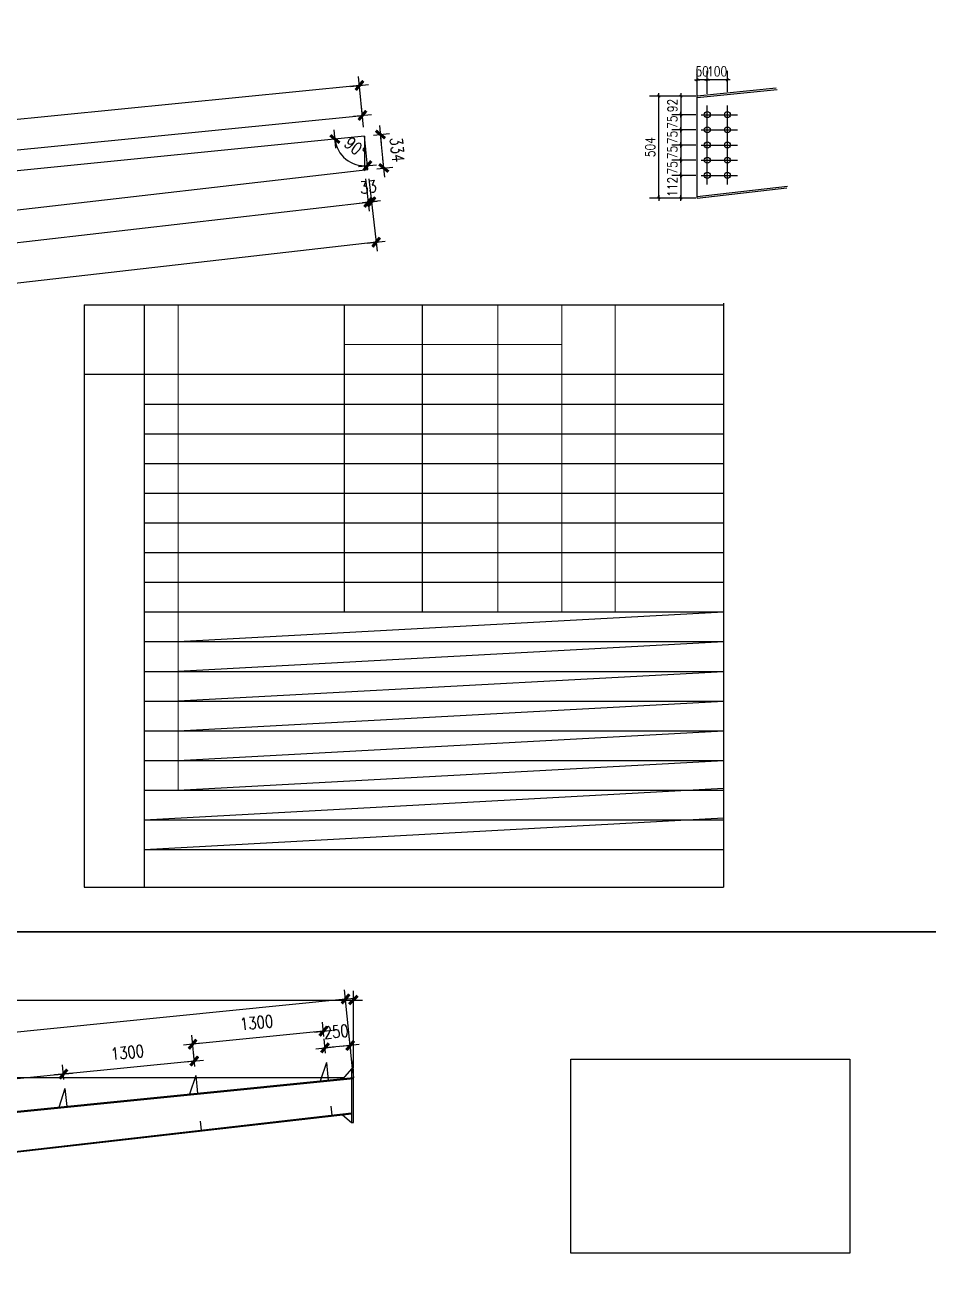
# Model space of a CAD drawing. Header units: millimetres. Extents: x 2287919 to 2522484, y -1845182 to -1736911.
# Drawn here: x 2477191 to 2486123, y -1828906 to -1816546 of the extents above; entities that cross this region are included whole.
import ezdxf

# ---------------------------------------------------------------- set-up
doc = ezdxf.new("R2010")
doc.units = ezdxf.units.MM
doc.header["$LTSCALE"] = 1000
doc.header["$PDMODE"] = 34
doc.layers.add('钢架', color=7, linetype='Continuous', lineweight=25)
doc.styles.add('DIM_FONT', font='simplex.shx', dxfattribs={"width": 0.8, "bigfont": 'hztxt.shx'})
doc.dimstyles.new('WGH(1)', dxfattribs={"dimscale": 1.2, "dimtxt": 100, "dimasz": 0.5, "dimexe": 75, "dimexo": 75, "dimgap": 75, "dimtad": 1, "dimdec": 0, "dimzin": 0, "dimdsep": 46, "dimtxsty": 'DIM_FONT', "dimblk1": '_DIMX', "dimblk2": '_DIMX', "dimsah": 1, "dimcen": 0.09, "dimclrd": 3, "dimclre": 3, "dimclrt": 7, "dimadec": 0, "dimazin": 0, "dimtfac": 1, "dimtdec": 0, "dimtix": 1, "dimtmove": 2, "dimatfit": 3, "dimldrblk": '_DIMX', "dimfxl": 1, "dimtolj": 1, "dimtzin": 0, "dimarcsym": 0})

# ---------------------------------------------------------------- blocks, each defined once
blk = doc.blocks.new('_DIMX')
blk.add_line((-150, 0), (150, 0))
at = {"const_width": 50}
blk.add_lwpolyline([(-70, -70), (70, 70)], dxfattribs=at)
blk = doc.blocks.new('*D1170')
at = {"color": 3, "lineweight": -2}
for p, q in [((2480639, -1817635), (2480797, -1817620)), ((2480707, -1817628), (2480707, -1817627)), ((2480740, -1817960), (2480707, -1817629)), ((2480672, -1817967), (2480830, -1817951)), ((2480740, -1817961), (2480740, -1817962))]:
    blk.add_line(p, q, dxfattribs=at)
at = {"layer": 'Defpoints', "color": 0}
for p in [(2480550, -1817644), (2480707, -1817629), (2480583, -1817976)]:
    blk.add_point(p, dxfattribs=at)
at = {"color": 3, "lineweight": -2, "xscale": 0.6, "yscale": 0.6, "zscale": 0.6}
for p, rotation in [((2480707, -1817629), 275.7037500527845), ((2480740, -1817960), 95.70375005278446)]:
    blk.add_blockref('_DIMX', p, dxfattribs=dict(at, rotation=rotation))
at = {"color": 7, "insert": (2480873, -1817780), "char_height": 120, "attachment_point": 5, "rotation": 275.7038, "style": 'DIM_FONT'}
blk.add_mtext('\\A1;334', dxfattribs=at)
blk = doc.blocks.new('*D1172')
at = {"color": 3, "lineweight": -2}
for p, q in [((2480541, -1817555), (2480520, -1817350)), ((2470108, -1818480), (2480529, -1817440)), ((2470119, -1818596), (2470099, -1818391))]:
    blk.add_line(p, q, dxfattribs=at)
at = {"layer": 'Defpoints', "color": 0}
for p in [(2480529, -1817440), (2480550, -1817644), (2470128, -1818685)]:
    blk.add_point(p, dxfattribs=at)
at = {"color": 3, "lineweight": -2, "xscale": 0.6, "yscale": 0.6, "zscale": 0.6}
for p, rotation in [((2480529, -1817440), 5.703750053135537), ((2470108, -1818480), 185.7037500531356)]:
    blk.add_blockref('_DIMX', p, dxfattribs=dict(at, rotation=rotation))
at = {"color": 7, "insert": (2475304, -1817811), "char_height": 120, "attachment_point": 5, "rotation": 5.7038, "style": 'DIM_FONT'}
blk.add_mtext('\\A1;上翼板 10473', dxfattribs=at)
blk = doc.blocks.new('*D1173')
at = {"color": 3, "lineweight": -2}
for p, q in [((2480541, -1817555), (2480491, -1817054)), ((2480499, -1817144), (2470031, -1818190)), ((2470071, -1818600), (2470021, -1818100))]:
    blk.add_line(p, q, dxfattribs=at)
at = {"layer": 'Defpoints', "color": 0}
for p in [(2480550, -1817644), (2470030, -1818190), (2470080, -1818690)]:
    blk.add_point(p, dxfattribs=at)
at = {"color": 3, "lineweight": -2, "xscale": 0.6, "yscale": 0.6, "zscale": 0.6}
for p, rotation in [((2480500, -1817144), 5.703750052841388), ((2470030, -1818190), 185.7037500528413)]:
    blk.add_blockref('_DIMX', p, dxfattribs=dict(at, rotation=rotation))
at = {"color": 7, "insert": (2475250, -1817517), "char_height": 120, "attachment_point": 5, "rotation": 5.7038, "style": 'DIM_FONT'}
blk.add_mtext('\\A1;腹板 10522', dxfattribs=at)
blk = doc.blocks.new('*D1174')
at = {"color": 3, "lineweight": -2}
for p, q in [((2480560, -1818069), (2480596, -1818388)), ((2470165, -1819492), (2480586, -1818299)), ((2470138, -1819262), (2470175, -1819581))]:
    blk.add_line(p, q, dxfattribs=at)
at = {"layer": 'Defpoints', "color": 0}
for p in [(2480550, -1817980), (2480586, -1818299), (2470128, -1819173)]:
    blk.add_point(p, dxfattribs=at)
at = {"color": 3, "lineweight": -2, "xscale": 0.6, "yscale": 0.6, "zscale": 0.6}
for p, rotation in [((2480586, -1818299), 6.531281720880648), ((2470165, -1819492), 186.5312817208806)]:
    blk.add_blockref('_DIMX', p, dxfattribs=dict(at, rotation=rotation))
at = {"color": 7, "insert": (2475358, -1818746), "char_height": 120, "attachment_point": 5, "rotation": 6.5313, "style": 'DIM_FONT'}
blk.add_mtext('\\A1;下翼板 10490', dxfattribs=at)
blk = doc.blocks.new('*D1175')
at = {"color": 3, "lineweight": -2}
for p, q in [((2480560, -1818069), (2480596, -1818388)), ((2480593, -1818066), (2480630, -1818384)), ((2480586, -1818299), (2480619, -1818295)), ((2480620, -1818295), (2480621, -1818295)), ((2480586, -1818299), (2480585, -1818299))]:
    blk.add_line(p, q, dxfattribs=at)
at = {"layer": 'Defpoints', "color": 0}
for p in [(2480550, -1817980), (2480583, -1817976), (2480619, -1818295)]:
    blk.add_point(p, dxfattribs=at)
at = {"color": 3, "lineweight": -2, "xscale": 0.6, "yscale": 0.6, "zscale": 0.6}
for p, rotation in [((2480586, -1818299), 6.531281720886319), ((2480619, -1818295), 186.5312817208863)]:
    blk.add_blockref('_DIMX', p, dxfattribs=dict(at, rotation=rotation))
at = {"color": 7, "insert": (2480586, -1818148), "char_height": 120, "attachment_point": 5, "rotation": 6.5313, "style": 'DIM_FONT'}
blk.add_mtext('\\A1;33', dxfattribs=at)
blk = doc.blocks.new('*D1176')
at = {"color": 3, "lineweight": -2}
for p, q in [((2480593, -1818066), (2480675, -1818783)), ((2480664, -1818694), (2470211, -1819891)), ((2470138, -1819262), (2470221, -1819980))]:
    blk.add_line(p, q, dxfattribs=at)
at = {"layer": 'Defpoints', "color": 0}
for p in [(2480583, -1817976), (2470128, -1819173), (2470210, -1819891)]:
    blk.add_point(p, dxfattribs=at)
at = {"color": 3, "lineweight": -2, "xscale": 0.6, "yscale": 0.6, "zscale": 0.6}
for p, rotation in [((2480665, -1818694), 6.531281720879526), ((2470210, -1819891), 186.5312817208795)]:
    blk.add_blockref('_DIMX', p, dxfattribs=dict(at, rotation=rotation))
at = {"color": 7, "insert": (2475421, -1819143), "char_height": 120, "attachment_point": 5, "rotation": 6.5313, "style": 'DIM_FONT'}
blk.add_mtext('\\A1;10523', dxfattribs=at)
blk = doc.blocks.new('*D1177')
at = {"color": 3, "lineweight": -2}
blk.add_arc((2470080, -1818690), 427, 275.7843, 5.6232, dxfattribs=at)
at = {"layer": 'Defpoints', "color": 0}
for p in [(2480550, -1817644), (2470080, -1818690), (2470080, -1818690), (2470329, -1819037), (2470128, -1819173)]:
    blk.add_point(p, dxfattribs=at)
at = {"color": 3, "lineweight": -2, "xscale": 0.6, "yscale": 0.6, "zscale": 0.6}
for p, rotation in [((2470505, -1818648), 95.6634721577545), ((2470122, -1819115), 185.7440279479032)]:
    blk.add_blockref('_DIMX', p, dxfattribs=dict(at, rotation=rotation))
at = {"color": 7, "insert": (2470294, -1818865), "char_height": 120, "attachment_point": 5, "rotation": 50.7038, "style": 'DIM_FONT'}
blk.add_mtext('\\A1;90°', dxfattribs=at)
blk = doc.blocks.new('*D1178')
at = {"color": 3, "lineweight": -2}
blk.add_arc((2480550, -1817644), 294, 185.8205, 275.587, dxfattribs=at)
at = {"layer": 'Defpoints', "color": 0}
for p in [(2480550, -1817644), (2480550, -1817644), (2480311, -1817816), (2480583, -1817976), (2470080, -1818690)]:
    blk.add_point(p, dxfattribs=at)
at = {"color": 3, "lineweight": -2, "xscale": 0.6, "yscale": 0.6, "zscale": 0.6}
for p, rotation in [((2480257, -1817674), 95.76214294693328), ((2480579, -1817937), 5.645357158663734)]:
    blk.add_blockref('_DIMX', p, dxfattribs=dict(at, rotation=rotation))
at = {"color": 7, "insert": (2480458, -1817756), "char_height": 120, "attachment_point": 5, "rotation": 320.7038, "style": 'DIM_FONT'}
blk.add_mtext('\\A1;90°', dxfattribs=at)
blk = doc.blocks.new('*D1588')
at = {"color": 3, "lineweight": -2}
for p, q in [((2480164, -1826713), (2480150, -1826571)), ((2480413, -1826689), (2480399, -1826546)), ((2480159, -1826660), (2480158, -1826661)), ((2480408, -1826636), (2480159, -1826660)), ((2480408, -1826636), (2480409, -1826635))]:
    blk.add_line(p, q, dxfattribs=at)
at = {"layer": 'Defpoints', "color": 0}
for p in [(2480159, -1826660), (2480173, -1826803), (2480422, -1826778)]:
    blk.add_point(p, dxfattribs=at)
at = {"color": 3, "lineweight": -2, "xscale": 0.6, "yscale": 0.6, "zscale": 0.6}
for p, rotation in [((2480408, -1826636), 185.7037500527391), ((2480159, -1826660), 5.703750052739113)]:
    blk.add_blockref('_DIMX', p, dxfattribs=dict(at, rotation=rotation))
at = {"color": 7, "insert": (2480269, -1826499), "char_height": 120, "attachment_point": 5, "rotation": 5.7038, "style": 'DIM_FONT'}
blk.add_mtext('\\A1;250', dxfattribs=at)
blk = doc.blocks.new('*D1589')
at = {"color": 3, "lineweight": -2}
for p, q in [((2480148, -1826548), (2480134, -1826405)), ((2478871, -1826843), (2478840, -1826534)), ((2480142, -1826495), (2478850, -1826624))]:
    blk.add_line(p, q, dxfattribs=at)
at = {"layer": 'Defpoints', "color": 0}
for p in [(2478849, -1826624), (2480157, -1826637), (2478880, -1826932)]:
    blk.add_point(p, dxfattribs=at)
at = {"color": 3, "lineweight": -2, "xscale": 0.6, "yscale": 0.6, "zscale": 0.6}
for p, rotation in [((2480143, -1826495), 5.703750052716288), ((2478849, -1826624), 185.7037500527163)]:
    blk.add_blockref('_DIMX', p, dxfattribs=dict(at, rotation=rotation))
at = {"color": 7, "insert": (2479481, -1826410), "char_height": 120, "attachment_point": 5, "rotation": 5.7038, "style": 'DIM_FONT'}
blk.add_mtext('\\A1;1300', dxfattribs=at)
blk = doc.blocks.new('*D1590')
at = {"color": 3, "lineweight": -2}
for p, q in [((2478871, -1826843), (2478857, -1826700)), ((2478865, -1826790), (2477573, -1826919)), ((2477577, -1826972), (2477563, -1826829))]:
    blk.add_line(p, q, dxfattribs=at)
at = {"layer": 'Defpoints', "color": 0}
for p in [(2477572, -1826919), (2478880, -1826932), (2477586, -1827061)]:
    blk.add_point(p, dxfattribs=at)
at = {"color": 3, "lineweight": -2, "xscale": 0.6, "yscale": 0.6, "zscale": 0.6}
for p, rotation in [((2478866, -1826790), 5.703750052716288), ((2477572, -1826919), 185.7037500527163)]:
    blk.add_blockref('_DIMX', p, dxfattribs=dict(at, rotation=rotation))
at = {"color": 7, "insert": (2478204, -1826705), "char_height": 120, "attachment_point": 5, "rotation": 5.7038, "style": 'DIM_FONT'}
blk.add_mtext('\\A1;1300', dxfattribs=at)
blk = doc.blocks.new('*D1591')
at = {"color": 3, "lineweight": -2}
for p, q in [((2477571, -1826919), (2476279, -1827048)), ((2477577, -1826972), (2477563, -1826829)), ((2476284, -1827101), (2476269, -1826958))]:
    blk.add_line(p, q, dxfattribs=at)
at = {"layer": 'Defpoints', "color": 0}
for p in [(2476278, -1827048), (2477586, -1827061), (2476293, -1827191)]:
    blk.add_point(p, dxfattribs=at)
at = {"color": 3, "lineweight": -2, "xscale": 0.6, "yscale": 0.6, "zscale": 0.6}
for p, rotation in [((2477572, -1826919), 5.703750052716288), ((2476278, -1827048), 185.7037500527163)]:
    blk.add_blockref('_DIMX', p, dxfattribs=dict(at, rotation=rotation))
at = {"color": 7, "insert": (2476910, -1826834), "char_height": 120, "attachment_point": 5, "rotation": 5.7038, "style": 'DIM_FONT'}
blk.add_mtext('\\A1;1300', dxfattribs=at)
blk = doc.blocks.new('*D1575')
at = {"color": 3, "lineweight": -2}
for p, q in [((2480350, -1826957), (2469660, -1826957)), ((2469750, -1827999), (2469750, -1826958)), ((2469910, -1828000), (2469660, -1828000))]:
    blk.add_line(p, q, dxfattribs=at)
at = {"layer": 'Defpoints', "color": 0}
for p in [(2469750, -1826957), (2480440, -1826957), (2470000, -1828000)]:
    blk.add_point(p, dxfattribs=at)
at = {"color": 3, "lineweight": -2, "xscale": 0.6, "yscale": 0.6, "zscale": 0.6}
for p, rotation in [((2469750, -1826957), 90), ((2469750, -1828000), 270)]:
    blk.add_blockref('_DIMX', p, dxfattribs=dict(at, rotation=rotation))
at = {"color": 7, "insert": (2469600, -1827479), "char_height": 120, "attachment_point": 5, "rotation": 90, "style": 'DIM_FONT'}
blk.add_mtext('\\A1;1043', dxfattribs=at)
blk = doc.blocks.new('*D1597')
at = {"color": 3, "lineweight": -2}
for p, q in [((2470000, -1827910), (2470000, -1826097)), ((2470001, -1826187), (2480439, -1826187)), ((2480440, -1826857), (2480440, -1826097))]:
    blk.add_line(p, q, dxfattribs=at)
at = {"layer": 'Defpoints', "color": 0}
for p in [(2480440, -1826187), (2480440, -1826947), (2470000, -1828000)]:
    blk.add_point(p, dxfattribs=at)
at = {"color": 3, "lineweight": -2, "xscale": 0.6, "yscale": 0.6, "zscale": 0.6, "rotation": 180}
blk.add_blockref('_DIMX', (2470000, -1826187), dxfattribs=at)
at = {"color": 3, "lineweight": -2, "xscale": 0.6, "yscale": 0.6, "zscale": 0.6}
blk.add_blockref('_DIMX', (2480440, -1826187), dxfattribs=at)
at = {"color": 7, "insert": (2475220, -1826037), "char_height": 120, "attachment_point": 5, "style": 'DIM_FONT'}
blk.add_mtext('\\A1;10440', dxfattribs=at)
blk = doc.blocks.new('*D1576')
at = {"color": 3, "lineweight": -2}
for p, q in [((2469923, -1827219), (2480361, -1826176)), ((2480431, -1826868), (2480353, -1826087)), ((2469992, -1827910), (2469914, -1827129))]:
    blk.add_line(p, q, dxfattribs=at)
at = {"layer": 'Defpoints', "color": 0}
for p in [(2480362, -1826176), (2480440, -1826957), (2470000, -1828000)]:
    blk.add_point(p, dxfattribs=at)
at = {"color": 3, "lineweight": -2, "xscale": 0.6, "yscale": 0.6, "zscale": 0.6}
for p, rotation in [((2480362, -1826176), 5.703750052842125), ((2469922, -1827219), 185.7037500528421)]:
    blk.add_blockref('_DIMX', p, dxfattribs=dict(at, rotation=rotation))
at = {"color": 7, "insert": (2475127, -1826548), "char_height": 120, "attachment_point": 5, "rotation": 5.7038, "style": 'DIM_FONT'}
blk.add_mtext('\\A1;10491', dxfattribs=at)
blk = doc.blocks.new('*D1916')
at = {"color": 3, "lineweight": -2}
for p, q in [((2483939, -1817227), (2483939, -1816999)), ((2484139, -1817207), (2484139, -1816999)), ((2483939, -1817089), (2483939, -1817089)), ((2484139, -1817089), (2483939, -1817089)), ((2484140, -1817089), (2484140, -1817089))]:
    blk.add_line(p, q, dxfattribs=at)
at = {"layer": 'Defpoints', "color": 0}
for p in [(2483939, -1817089), (2483939, -1817239), (2484139, -1817219)]:
    blk.add_point(p, dxfattribs=at)
at = {"color": 3, "lineweight": -2, "xscale": 0.18, "yscale": 0.18, "zscale": 0.18}
blk.add_blockref('_DIMX', (2483939, -1817089), dxfattribs=at)
at = {"color": 3, "lineweight": -2, "xscale": 0.18, "yscale": 0.18, "zscale": 0.18, "rotation": 180}
blk.add_blockref('_DIMX', (2484139, -1817089), dxfattribs=at)
at = {"color": 7, "insert": (2484039, -1817005), "char_height": 96, "attachment_point": 5, "style": 'DIM_FONT'}
blk.add_mtext('\\A1;100', dxfattribs=at)
blk = doc.blocks.new('*D1921')
at = {"color": 3, "lineweight": -2}
for p, q in [((2483839, -1817337), (2483839, -1816999)), ((2483939, -1817227), (2483939, -1816999)), ((2483839, -1817089), (2483839, -1817089)), ((2483939, -1817089), (2483839, -1817089)), ((2483940, -1817089), (2483940, -1817089))]:
    blk.add_line(p, q, dxfattribs=at)
at = {"layer": 'Defpoints', "color": 0}
for p in [(2483839, -1817089), (2483939, -1817239), (2483839, -1817349)]:
    blk.add_point(p, dxfattribs=at)
at = {"color": 3, "lineweight": -2, "xscale": 0.18, "yscale": 0.18, "zscale": 0.18}
blk.add_blockref('_DIMX', (2483839, -1817089), dxfattribs=at)
at = {"color": 3, "lineweight": -2, "xscale": 0.18, "yscale": 0.18, "zscale": 0.18, "rotation": 180}
blk.add_blockref('_DIMX', (2483939, -1817089), dxfattribs=at)
at = {"color": 7, "insert": (2483889, -1817005), "char_height": 96, "attachment_point": 5, "style": 'DIM_FONT'}
blk.add_mtext('\\A1;50', dxfattribs=at)
blk = doc.blocks.new('*D1922')
at = {"color": 3, "lineweight": -2}
for p, q in [((2483827, -1817249), (2483589, -1817249)), ((2483679, -1817249), (2483679, -1817249)), ((2483679, -1817249), (2483679, -1817433)), ((2483827, -1817433), (2483589, -1817433)), ((2483679, -1817433), (2483679, -1817433))]:
    blk.add_line(p, q, dxfattribs=at)
at = {"layer": 'Defpoints', "color": 0}
for p in [(2483839, -1817249), (2483679, -1817433), (2483839, -1817433)]:
    blk.add_point(p, dxfattribs=at)
at = {"color": 3, "lineweight": -2, "xscale": 0.18, "yscale": 0.18, "zscale": 0.18}
for p, rotation in [((2483679, -1817249), 270), ((2483679, -1817433), 90)]:
    blk.add_blockref('_DIMX', p, dxfattribs=dict(at, rotation=rotation))
at = {"color": 7, "insert": (2483595, -1817341), "char_height": 96, "attachment_point": 5, "rotation": 90, "style": 'DIM_FONT'}
blk.add_mtext('\\A1;92', dxfattribs=at)
blk = doc.blocks.new('*D1917')
at = {"color": 3, "lineweight": -2}
for p, q in [((2483827, -1817433), (2483589, -1817433)), ((2483679, -1817433), (2483679, -1817433)), ((2483679, -1817433), (2483679, -1817583)), ((2483827, -1817583), (2483589, -1817583)), ((2483679, -1817583), (2483679, -1817583))]:
    blk.add_line(p, q, dxfattribs=at)
at = {"layer": 'Defpoints', "color": 0}
for p in [(2483839, -1817433), (2483679, -1817583), (2483839, -1817583)]:
    blk.add_point(p, dxfattribs=at)
at = {"color": 3, "lineweight": -2, "xscale": 0.18, "yscale": 0.18, "zscale": 0.18}
for p, rotation in [((2483679, -1817433), 270), ((2483679, -1817583), 90)]:
    blk.add_blockref('_DIMX', p, dxfattribs=dict(at, rotation=rotation))
at = {"color": 7, "insert": (2483595, -1817508), "char_height": 96, "attachment_point": 5, "rotation": 90, "style": 'DIM_FONT'}
blk.add_mtext('\\A1;75', dxfattribs=at)
blk = doc.blocks.new('*D1918')
at = {"color": 3, "lineweight": -2}
for p, q in [((2483827, -1817583), (2483589, -1817583)), ((2483679, -1817583), (2483679, -1817583)), ((2483679, -1817583), (2483679, -1817733)), ((2483827, -1817733), (2483589, -1817733)), ((2483679, -1817733), (2483679, -1817733))]:
    blk.add_line(p, q, dxfattribs=at)
at = {"layer": 'Defpoints', "color": 0}
for p in [(2483839, -1817583), (2483679, -1817733), (2483839, -1817733)]:
    blk.add_point(p, dxfattribs=at)
at = {"color": 3, "lineweight": -2, "xscale": 0.18, "yscale": 0.18, "zscale": 0.18}
for p, rotation in [((2483679, -1817583), 270), ((2483679, -1817733), 90)]:
    blk.add_blockref('_DIMX', p, dxfattribs=dict(at, rotation=rotation))
at = {"color": 7, "insert": (2483595, -1817658), "char_height": 96, "attachment_point": 5, "rotation": 90, "style": 'DIM_FONT'}
blk.add_mtext('\\A1;75', dxfattribs=at)
blk = doc.blocks.new('*D1919')
at = {"color": 3, "lineweight": -2}
for p, q in [((2483827, -1817733), (2483589, -1817733)), ((2483679, -1817733), (2483679, -1817733)), ((2483679, -1817733), (2483679, -1817883)), ((2483827, -1817883), (2483589, -1817883)), ((2483679, -1817883), (2483679, -1817883))]:
    blk.add_line(p, q, dxfattribs=at)
at = {"layer": 'Defpoints', "color": 0}
for p in [(2483839, -1817733), (2483679, -1817883), (2483839, -1817883)]:
    blk.add_point(p, dxfattribs=at)
at = {"color": 3, "lineweight": -2, "xscale": 0.18, "yscale": 0.18, "zscale": 0.18}
for p, rotation in [((2483679, -1817733), 270), ((2483679, -1817883), 90)]:
    blk.add_blockref('_DIMX', p, dxfattribs=dict(at, rotation=rotation))
at = {"color": 7, "insert": (2483595, -1817808), "char_height": 96, "attachment_point": 5, "rotation": 90, "style": 'DIM_FONT'}
blk.add_mtext('\\A1;75', dxfattribs=at)
blk = doc.blocks.new('*D1920')
at = {"color": 3, "lineweight": -2}
for p, q in [((2483827, -1817883), (2483589, -1817883)), ((2483679, -1817883), (2483679, -1817883)), ((2483679, -1817883), (2483679, -1818033)), ((2483827, -1818033), (2483589, -1818033)), ((2483679, -1818033), (2483679, -1818033))]:
    blk.add_line(p, q, dxfattribs=at)
at = {"layer": 'Defpoints', "color": 0}
for p in [(2483839, -1817883), (2483679, -1818033), (2483839, -1818033)]:
    blk.add_point(p, dxfattribs=at)
at = {"color": 3, "lineweight": -2, "xscale": 0.18, "yscale": 0.18, "zscale": 0.18}
for p, rotation in [((2483679, -1817883), 270), ((2483679, -1818033), 90)]:
    blk.add_blockref('_DIMX', p, dxfattribs=dict(at, rotation=rotation))
at = {"color": 7, "insert": (2483595, -1817958), "char_height": 96, "attachment_point": 5, "rotation": 90, "style": 'DIM_FONT'}
blk.add_mtext('\\A1;75', dxfattribs=at)
blk = doc.blocks.new('*D1923')
at = {"color": 3, "lineweight": -2}
for p, q in [((2483827, -1818033), (2483589, -1818033)), ((2483679, -1818033), (2483679, -1818033)), ((2483679, -1818033), (2483679, -1818257)), ((2483827, -1818257), (2483589, -1818257)), ((2483679, -1818257), (2483679, -1818257))]:
    blk.add_line(p, q, dxfattribs=at)
at = {"layer": 'Defpoints', "color": 0}
for p in [(2483839, -1818033), (2483679, -1818257), (2483839, -1818257)]:
    blk.add_point(p, dxfattribs=at)
at = {"color": 3, "lineweight": -2, "xscale": 0.18, "yscale": 0.18, "zscale": 0.18}
for p, rotation in [((2483679, -1818033), 270), ((2483679, -1818257), 90)]:
    blk.add_blockref('_DIMX', p, dxfattribs=dict(at, rotation=rotation))
at = {"color": 7, "insert": (2483595, -1818145), "char_height": 96, "attachment_point": 5, "rotation": 90, "style": 'DIM_FONT'}
blk.add_mtext('\\A1;112', dxfattribs=at)
blk = doc.blocks.new('*D1924')
at = {"color": 3, "lineweight": -2}
for p, q in [((2483827, -1817249), (2483370, -1817249)), ((2483460, -1818257), (2483460, -1817249)), ((2483827, -1818257), (2483370, -1818257))]:
    blk.add_line(p, q, dxfattribs=at)
at = {"layer": 'Defpoints', "color": 0}
for p in [(2483460, -1817249), (2483839, -1817249), (2483839, -1818257)]:
    blk.add_point(p, dxfattribs=at)
at = {"color": 3, "lineweight": -2, "xscale": 0.18, "yscale": 0.18, "zscale": 0.18}
for p, rotation in [((2483460, -1817249), 90), ((2483460, -1818257), 270)]:
    blk.add_blockref('_DIMX', p, dxfattribs=dict(at, rotation=rotation))
at = {"color": 7, "insert": (2483376, -1817753), "char_height": 96, "attachment_point": 5, "rotation": 90, "style": 'DIM_FONT'}
blk.add_mtext('\\A1;504', dxfattribs=at)

msp = doc.modelspace()

# ---------------------------------------------------------------- linework, layer by layer
for p, q in [((2484620, -1817171), (2483839.5, -1817249)), ((2484631, -1817186), (2483839.5, -1817265.1)), ((2483839.5, -1818257), (2483839.5, -1817249)), ((2483939.5, -1818123), (2483939.5, -1817343)), ((2484139.5, -1818123), (2484139.5, -1817343)), ((2483879.5, -1817433), (2484239.5, -1817433)), ((2480549.7, -1817644.3), (2470080, -1818690)), ((2483879.5, -1817583), (2484239.5, -1817583)), ((2483879.5, -1817733), (2484239.5, -1817733)), ((2483879.5, -1817883), (2484239.5, -1817883)), ((2470128.2, -1819173.1), (2480582.9, -1817976.1)), ((2483879.5, -1818033), (2484239.5, -1818033)), ((2483839.5, -1818240.9), (2484733.5, -1818138.5)), ((2483839.5, -1818257), (2484726, -1818155.5)), ((2477776.9, -1819314.5), (2484100, -1819314.5)), ((2480346.8, -1819314.5), (2480346.8, -1822349.8)), ((2481119.7, -1819314.5), (2481119.7, -1822349.8)), ((2484100, -1819296.4), (2484100, -1825070)), ((2477776.9, -1819998), (2484100, -1819998)), ((2478373.2, -1820294.6), (2484100, -1820294.6)), ((2478373.2, -1820588.2), (2484100, -1820588.2)), ((2478373.2, -1820881.8), (2484100, -1820881.8)), ((2478373.2, -1821175.4), (2484100, -1821175.4)), ((2478373.2, -1821469), (2484100, -1821469)), ((2478373.2, -1821762.6), (2484100, -1821762.6)), ((2478373.2, -1822056.2), (2484100, -1822056.2)), ((2478373.2, -1822349.8), (2484100, -1822349.8)), ((2478706, -1822643), (2484100, -1822349.8)), ((2478373.2, -1822643.4), (2484100, -1822643.4)), ((2478706, -1822936.6), (2484100, -1822643.4)), ((2478373.2, -1822937), (2484100, -1822937)), ((2478706, -1823230.2), (2484100, -1822937)), ((2478373.2, -1823230.6), (2484100, -1823230.6)), ((2478706, -1823523.8), (2484100, -1823230.6)), ((2478373.2, -1823524.2), (2484100, -1823524.2)), ((2478706, -1823817.4), (2484100, -1823524.2)), ((2478373.2, -1823817.8), (2484100, -1823817.8)), ((2478706, -1824111), (2484100, -1823817.8)), ((2478373.2, -1824404.8), (2484100, -1824092.9)), ((2478373.2, -1824111.4), (2484100, -1824111.4)), ((2478373.2, -1824698.6), (2484100, -1824386.6)), ((2478373.2, -1824405), (2484100, -1824405)), ((2478373.2, -1824698.6), (2484100, -1824698.6)), ((2477776.9, -1825070), (2484100, -1825070)), ((2480173.3, -1826803), (2480111.6, -1826990.1)), ((2480173.3, -1826803), (2480191.2, -1826982.2)), ((2480422.1, -1826778.2), (2480440, -1826957.3)), ((2478879.8, -1826932.2), (2478818.1, -1827119.3)), ((2478879.8, -1826932.2), (2478897.7, -1827111.4)), ((2480422, -1826867.3), (2480332, -1826968.1)), ((2480440, -1826957.3), (2470000.5, -1828000)), ((2480440.8, -1826965.3), (2470000.5, -1828008)), ((2477586.2, -1827061.4), (2477524.5, -1827248.5)), ((2477586.2, -1827061.4), (2477604.1, -1827240.6)), ((2470000.5, -1828495.9), (2480422, -1827302.8)), ((2470000.5, -1828504), (2480422, -1827310.8)), ((2480216.6, -1827235.7), (2480225.5, -1827325.3)), ((2478924.9, -1827383.6), (2478933.8, -1827473.2)), ((2480332, -1827321.2), (2480422, -1827397.3))]:
    msp.add_line(p, q)
at = {"color": 2}
for p, q in [((2480549.7, -1817644.3), (2480549.7, -1817979.9)), ((2480440, -1826867.3), (2480422, -1826867.3)), ((2480422, -1826867.3), (2480422, -1827397.3)), ((2480440, -1826957.3), (2480440, -1826867.3)), ((2480440, -1826957.3), (2480440, -1826867.3)), ((2480440, -1827397.3), (2480440, -1826957.3)), ((2480422, -1827397.3), (2480440, -1827397.3))]:
    msp.add_line(p, q, dxfattribs=at)
at = {"color": 1}
for p, q in [((2480582.9, -1817976.1), (2480549.7, -1817644.3)), ((2477776.9, -1819314.5), (2477776.9, -1825070)), ((2478373.2, -1825070), (2478373.2, -1819314.5))]:
    msp.add_line(p, q, dxfattribs=at)
for points in [[(2469023.9, -1812912), (2486843.9, -1812912), (2486843.9, -1825512), (2469023.9, -1825512)], [(2469023.9, -1825512), (2486843.9, -1825512), (2486843.9, -1838112), (2469023.9, -1838112)], [(2482590, -1826770), (2485350, -1826770), (2485350, -1828690), (2482590, -1828690)]]:
    msp.add_lwpolyline(points, close=True)
for centre in [(2483939.5, -1817433), (2484139.5, -1817433), (2483939.5, -1817583), (2484139.5, -1817583), (2483939.5, -1817733), (2484139.5, -1817733), (2483939.5, -1817883), (2484139.5, -1817883), (2483939.5, -1818033), (2484139.5, -1818033)]:
    msp.add_circle(centre, 30)
at = {"layer": '钢架', "lineweight": 13}
for p, q in [((2478706, -1819314.5), (2478706, -1824111)), ((2481867.2, -1819314.5), (2481867.2, -1822349.8)), ((2482500.8, -1819314.5), (2482500.8, -1822349.8)), ((2483029, -1819314.5), (2483029, -1822349.8)), ((2480346.8, -1819705.1), (2482500.8, -1819705.1)), ((2477776.9, -1819998), (2478373.2, -1819996.3))]:
    msp.add_line(p, q, dxfattribs=at)

# ---------------------------------------------------------------- dimensions: what is measured, and where the dimension line sits
for p1, p2, distance, text, picture, middle in [((2480549.7, -1817644.3), (2470080, -1818690), -502.9, '腹板 10522', '*D1173', (2475250, -1817517.5)), ((2470128.2, -1819173.1), (2480549.7, -1817979.9), -320.8, '下翼板 10490', '*D1174', (2475358.4, -1818746.2))]:
    dim = msp.add_aligned_dim(p1=p1, p2=p2, distance=distance, text=text, dimstyle='WGH(1)')
    dim.commit()
    dim.dimension.update_dxf_attribs({"geometry": picture, "text_midpoint": middle})
at = {"color": 1}
for base, p1, p2, picture, middle in [((2483839.5, -1817089), (2483939.5, -1817239), (2483839.5, -1817349), '*D1921', (2483889.5, -1817005)), ((2483939.5, -1817089), (2484139.5, -1817219), (2483939.5, -1817239), '*D1916', (2484039.5, -1817005))]:
    dim = msp.add_linear_dim(base=base, p1=p1, p2=p2, dimstyle='WGH(1)', override={"dimtxt": 80, "dimasz": 0.15, "dimexo": 10, "dimgap": 30, "dimlfac": 0.5}, dxfattribs=at)
    dim.commit()
    dim.dimension.update_dxf_attribs({"geometry": picture, "text_midpoint": middle})
dim = msp.add_aligned_dim(p1=(2483839.5, -1818257), p2=(2483839.5, -1817249), distance=379.7, dimstyle='WGH(1)', override={"dimtxt": 80, "dimasz": 0.15, "dimexo": 10, "dimgap": 30, "dimlfac": 0.5}, dxfattribs=at)
dim.commit()
dim.dimension.update_dxf_attribs({"geometry": '*D1924', "text_midpoint": (2483375.7, -1817753)})
for base, p1, p2, picture, middle in [((2483679.5, -1817433), (2483839.5, -1817249), (2483839.5, -1817433), '*D1922', (2483595.5, -1817341)), ((2483679.5, -1817583), (2483839.5, -1817433), (2483839.5, -1817583), '*D1917', (2483595.5, -1817508)), ((2483679.5, -1817733), (2483839.5, -1817583), (2483839.5, -1817733), '*D1918', (2483595.5, -1817658)), ((2483679.5, -1817883), (2483839.5, -1817733), (2483839.5, -1817883), '*D1919', (2483595.5, -1817808)), ((2483679.5, -1818033), (2483839.5, -1817883), (2483839.5, -1818033), '*D1920', (2483595.5, -1817958)), ((2483679.5, -1818257), (2483839.5, -1818033), (2483839.5, -1818257), '*D1923', (2483595.5, -1818145))]:
    dim = msp.add_linear_dim(base=base, p1=p1, p2=p2, angle=90, dimstyle='WGH(1)', override={"dimtxt": 80, "dimasz": 0.15, "dimexo": 10, "dimgap": 30, "dimlfac": 0.5}, dxfattribs=at)
    dim.commit()
    dim.dimension.update_dxf_attribs({"geometry": picture, "text_midpoint": middle})
dim = msp.add_linear_dim(base=(2480529.3, -1817439.6), p1=(2470128.2, -1818685.2), p2=(2480549.7, -1817644.3), angle=185.70375, text='上翼板 10473', dimstyle='WGH(1)')
dim.commit()
dim.dimension.update_dxf_attribs({"geometry": '*D1172', "text_midpoint": (2475303.6, -1817810.8)})
for p1, p2, distance, picture, middle in [((2480582.8953, -1817976.1426), (2480549.7499, -1817644.288), -158.238, '*D1170', (2480873.0345, -1817779.5811)), ((2480582.9, -1817976.1), (2470128.2, -1819173.1), 722.5, '*D1176', (2475420.7, -1819143.4)), ((2470000.5, -1828000), (2480440, -1826957.3), 785.1, '*D1576', (2475127.3, -1826548.1)), ((2480422.1, -1826778.2), (2480173.3, -1826803), -143.3, '*D1588', (2480268.6, -1826498.7))]:
    dim = msp.add_aligned_dim(p1=p1, p2=p2, distance=distance, dimstyle='WGH(1)')
    dim.commit()
    dim.dimension.update_dxf_attribs({"geometry": picture, "text_midpoint": middle})
for base, line1, line2, picture, middle in [((2470329.1, -1819036.5), ((2480549.7, -1817644.3), (2470080, -1818690)), ((2470128.2, -1819173.1), (2470080, -1818690)), '*D1177', (2470294.2, -1818865.3)), ((2480310.7, -1817816.1), ((2480582.9, -1817976.1), (2480549.7, -1817644.3)), ((2480549.7, -1817644.3), (2470080, -1818690)), '*D1178', (2480458.3, -1817756))]:
    dim = msp.add_angular_dim_2l(base=base, line1=line1, line2=line2, dimstyle='WGH(1)')
    dim.commit()
    dim.dimension.update_dxf_attribs({"geometry": picture, "text_midpoint": middle})
for base, p1, p2, angle, picture, middle in [((2480619.4, -1818294.9), (2480549.7, -1817979.9), (2480582.9, -1817976.1), 186.53128, '*D1175', (2480585.8, -1818147.7)), ((2478849, -1826624), (2480156.8, -1826637.4), (2478879.8, -1826932.2), 5.70375, '*D1589', (2479480.9, -1826410.1)), ((2477572, -1826918.8), (2478879.8, -1826932.2), (2477586.2, -1827061.4), 5.70375, '*D1590', (2478203.8, -1826705)), ((2476278.4, -1827048), (2477586.2, -1827061.4), (2476292.7, -1827190.6), 5.70375, '*D1591', (2476910.3, -1826834.2)), ((2469750, -1826957.3), (2470000.5, -1828000), (2480440, -1826957.3), 90, '*D1575', (2469600, -1827478.7))]:
    dim = msp.add_linear_dim(base=base, p1=p1, p2=p2, angle=angle, dimstyle='WGH(1)')
    dim.commit()
    dim.dimension.update_dxf_attribs({"geometry": picture, "text_midpoint": middle})
dim = msp.add_linear_dim(base=(2480440, -1826187.3092883), p1=(2470000.5, -1828000), p2=(2480440, -1826947.3092883), dimstyle='WGH(1)')
dim.commit()
dim.dimension.update_dxf_attribs({"geometry": '*D1597', "text_midpoint": (2475220.25, -1826037.3092883)})

doc.saveas('drawing.dxf')
